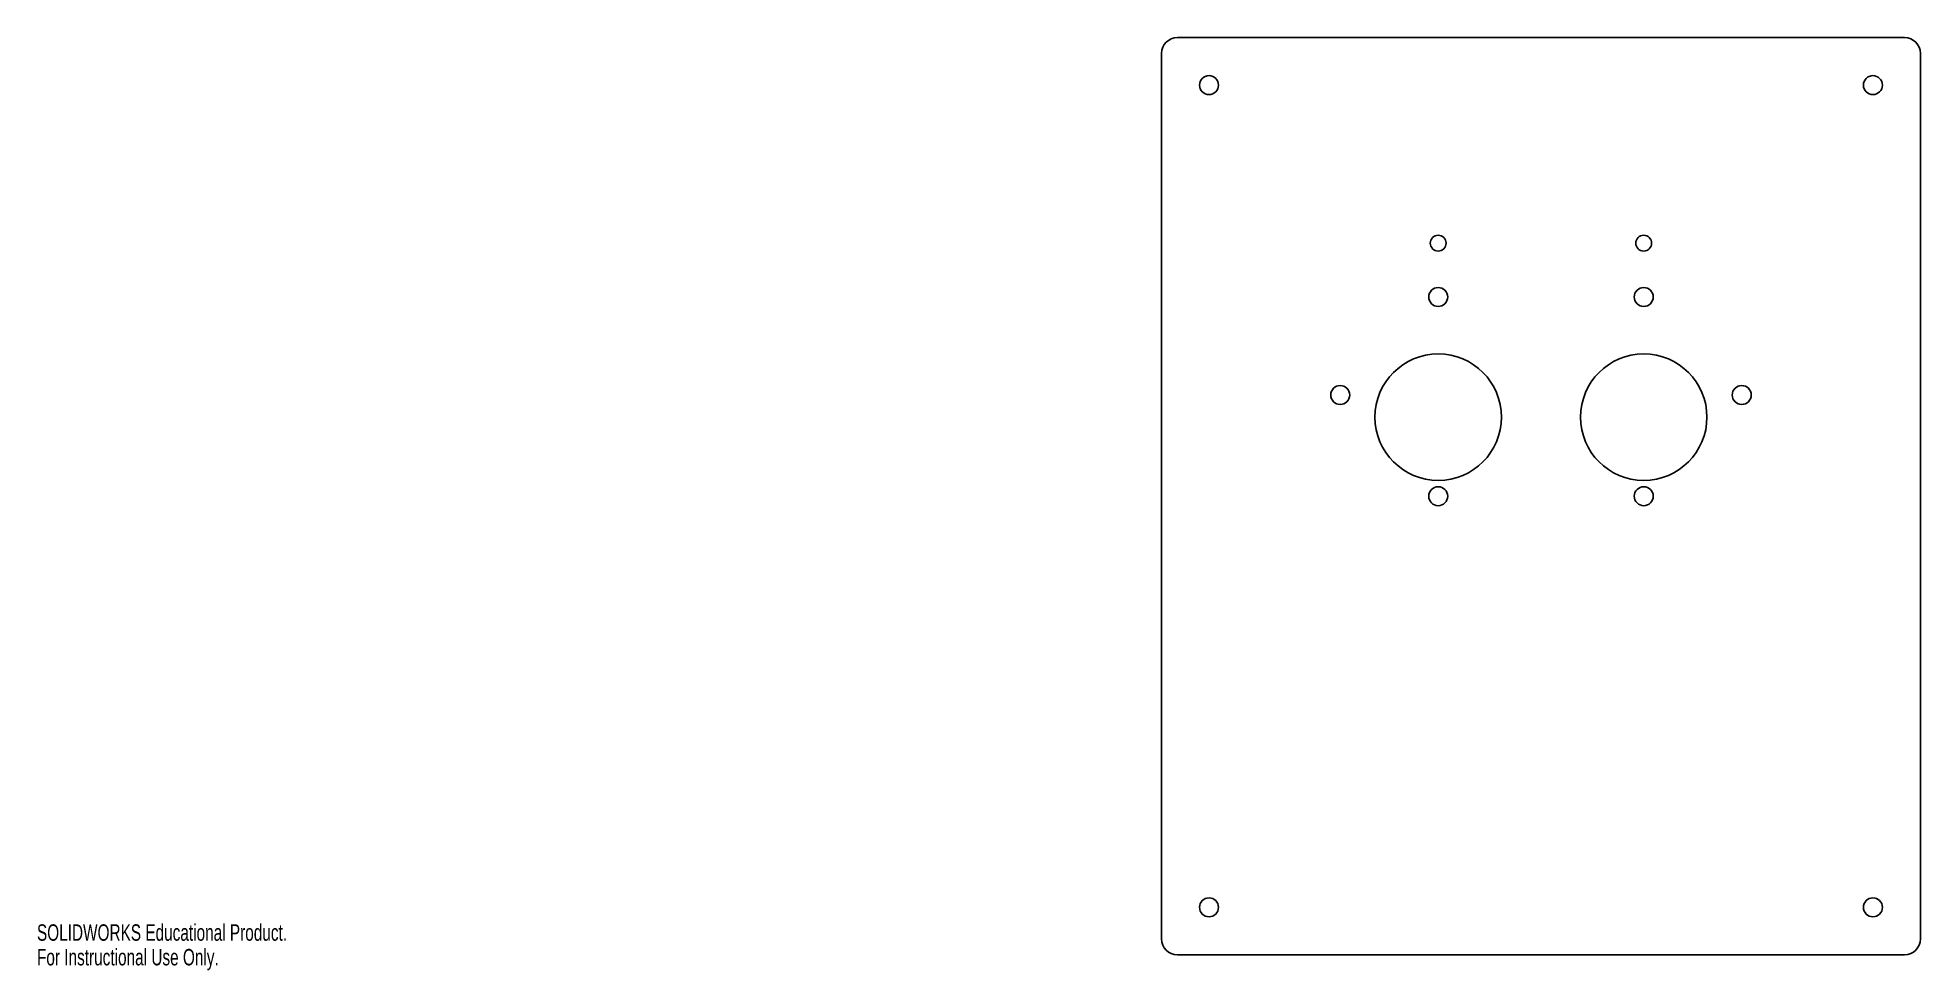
# Model space of a CAD drawing. Header units: millimetres. Extents: x 0 to 596, y 0 to 295.
import ezdxf

# ---------------------------------------------------------------- set-up
doc = ezdxf.new("R2010")
doc.units = ezdxf.units.MM
doc.styles.add('SLDTEXTSTYLE0', font='TXT', dxfattribs={"width": 0.7})

msp = doc.modelspace()

# ---------------------------------------------------------------- linework, layer by layer
at = {"color": 7, "linetype": 'Continuous', "lineweight": 25}
for p, q in [((590.73, 294.86), (360.73, 294.86)), ((355.73, 289.86), (355.73, 9.86)), ((595.73, 9.86), (595.73, 289.86)), ((360.73, 4.86), (590.73, 4.86))]:
    msp.add_line(p, q, dxfattribs=at)
for centre, radius in [((370.73, 279.86), 3), ((580.73, 279.86), 3), ((443.23, 229.86), 2.5), ((508.23, 229.86), 2.5), ((443.23, 212.86), 3), ((508.23, 212.86), 3), ((443.23, 174.86), 20), ((508.23, 174.86), 20), ((412.23, 181.86), 3), ((539.23, 181.86), 3), ((443.23, 149.86), 3), ((508.23, 149.86), 3), ((370.73, 19.86), 3), ((580.73, 19.86), 3)]:
    msp.add_circle(centre, radius, dxfattribs=at)
for centre, start, end in [((360.73, 289.86), 90, 180), ((590.73, 289.86), 0, 90), ((360.73, 9.86), 180, 270), ((590.73, 9.86), 270, 0)]:
    msp.add_arc(centre, 5, start, end, dxfattribs=at)

# ---------------------------------------------------------------- texts
at = {"color": 7, "linetype": 'Continuous', "char_height": 5.19, "attachment_point": 1, "style": 'SLDTEXTSTYLE0'}
for s, insert in [('SOLIDWORKS Educational Product.', (0, 14.48)), ('For Instructional Use Only.', (0, 6.69))]:
    msp.add_mtext(s, dxfattribs=dict(at, insert=insert))

doc.saveas('drawing.dxf')
